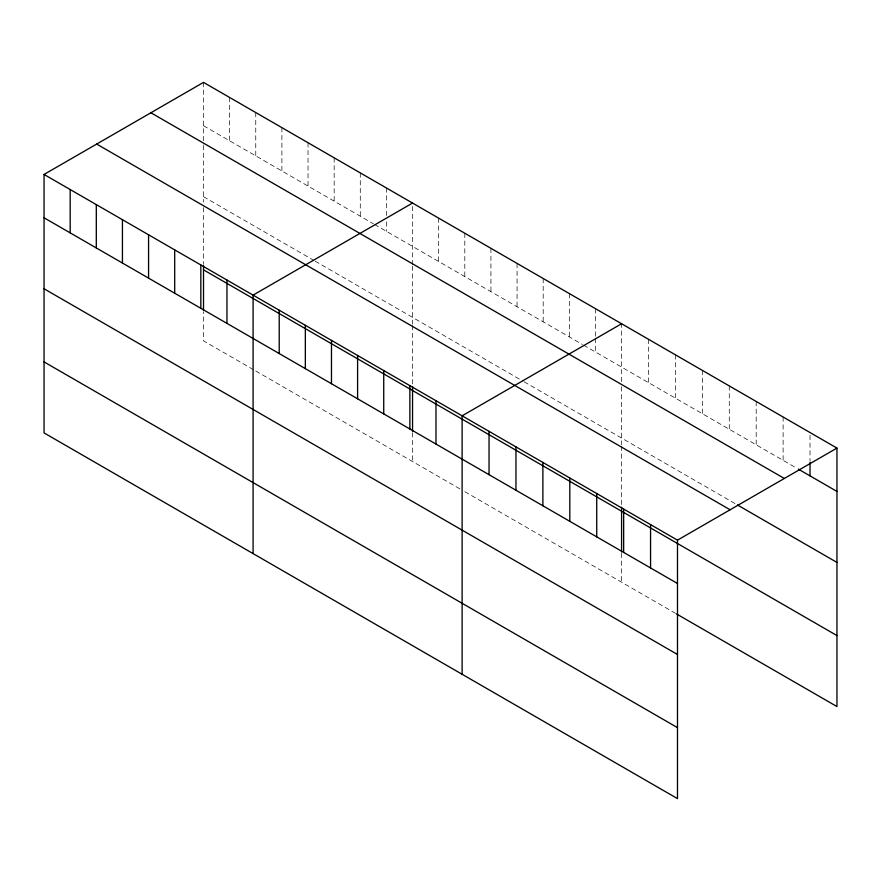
<?xml version="1.0" encoding="UTF-8"?>
<svg xmlns="http://www.w3.org/2000/svg" width="881" height="881" viewBox="0 0 881 881"><rect width="100%" height="100%" fill="white"/><g stroke="black" fill="none" stroke-linecap="round" stroke-linejoin="round"><path stroke-width="0.66" stroke-dasharray="4.41 3.3" d="M412.55 264.807L412.55 203.059M621.579 386.803L621.579 444.85M621.579 381.55L621.579 323.745M203.511 125.719L373.357 223.774M374.535 224.457L582.385 344.46M583.574 345.143L797.151 468.45M203.511 196.705L313.966 260.479M315.156 261.161L523.006 381.165M524.195 381.847L735.117 503.624M253.398 369.646L203.511 340.848L203.511 311.918M255.765 371.011L462.426 490.332M464.805 491.697L675.419 613.297M810.024 435.258L810.024 460.983M783.11 417.01L783.11 460.345M756.184 401.461L756.184 444.795M729.27 385.922L729.27 429.256M702.344 370.383L702.344 413.707M675.419 354.834L675.419 398.168M648.504 339.295L648.504 382.629M621.579 446.204L621.579 505.804M621.579 553.29L621.579 582.209M595.457 308.669L595.457 337.104M595.457 338.458L595.457 351.993M569.324 293.582L569.324 336.916M543.192 278.495L543.192 321.829M517.059 263.408L517.059 306.742M490.937 248.321L490.937 291.655M464.805 233.234L464.805 276.568M438.672 218.147L438.672 261.481M412.55 266.117L412.55 324.164M412.55 325.518L412.55 385.118M412.55 432.604L412.55 461.534M386.418 187.983L386.418 216.418M386.418 221.836L386.418 231.318M360.285 172.896L360.285 216.23M334.163 157.809L334.163 201.143M308.031 142.722L308.031 186.056M281.898 127.635L281.898 170.969M255.765 112.548L255.765 155.882M229.644 97.461L229.644 140.795M203.511 82.385L203.511 144.121M203.511 145.431L203.511 202.123M203.511 207.542L203.511 264.432"/><path stroke-width="1.32" d="M44.05 174.449L677.489 540.152L677.489 798.615L44.05 432.912L44.05 174.449L203.511 82.385L836.95 448.088L836.95 706.551L676.597 613.98M412.55 203.059L253.089 295.124L253.089 553.598M621.579 323.745L462.118 415.81L462.118 674.273M677.489 540.152L836.95 448.088M798.329 469.121L836.95 491.422M150.893 112.757L784.332 478.471M737.463 504.978L836.95 562.419M96.668 144.066L730.107 509.78M203.511 269.85L836.95 635.564M44.05 217.783L677.489 583.486M44.05 288.77L677.489 654.484M44.05 361.915L677.489 727.629M810.024 462.338L810.024 475.883M650.563 524.613L650.563 567.948M623.649 509.075L623.649 552.409M621.579 507.159L621.579 551.98M596.723 493.525L596.723 536.859M569.809 477.987L569.809 521.321M542.883 462.448L542.883 505.771M515.958 446.898L515.958 490.232M489.043 431.36L489.043 474.694M435.985 400.734L435.985 444.057M412.55 386.473L412.55 431.294M409.863 385.647L409.863 428.981M383.731 370.56L383.731 413.894M357.598 355.472L357.598 398.807M331.476 340.385L331.476 383.72M305.344 325.298L305.344 368.632M279.211 310.211L279.211 353.545M226.957 280.048L226.957 323.382M203.511 265.787L203.511 310.608M200.824 264.961L200.824 308.295M174.691 249.874L174.691 293.208M148.57 234.786L148.57 278.121M122.437 219.699L122.437 263.034M96.304 204.612L96.304 247.946M70.183 189.525L70.183 232.859"/></g></svg>
